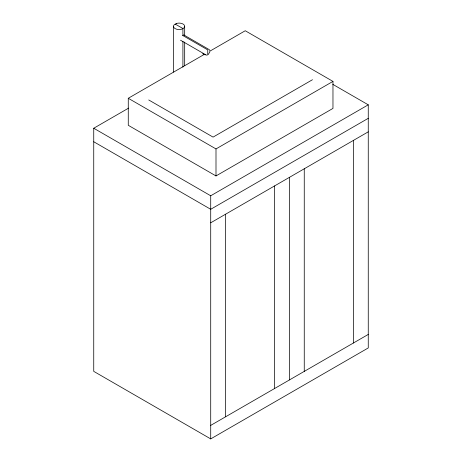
<?xml version="1.0" encoding="UTF-8"?>
<svg xmlns="http://www.w3.org/2000/svg" width="462" height="462" viewBox="0 0 462 462"><rect width="100%" height="100%" fill="white"/><g stroke="black" fill="none" stroke-linecap="round" stroke-linejoin="round"><path stroke-width="0.69" d="M209.869 51.784L208.322 54.47M209.777 51.224L245.241 30.746L332.969 81.399L332.969 108.408L215.997 175.941L128.269 125.294L128.269 98.279L204.175 54.458M332.796 84.344L368.26 104.822L368.26 347.944L210.712 438.9L93.74 371.367L93.74 128.245L128.615 108.114M312.497 79.712L213.074 137.11L148.741 99.971M128.269 98.279L215.997 148.931L332.969 81.399M93.74 128.245L210.712 195.778L368.26 104.822M368.26 118.33L210.712 209.286L93.74 141.753M210.712 222.794L368.26 131.837M210.712 425.392L368.26 334.436M207.184 55.128L206.196 55.036L180.492 40.2M205.359 54.834L203.361 54.528L202.83 53.373M175.277 24.122L182.906 28.523L182.906 35.678M183.599 34.823L209.303 49.665L209.869 50.474M182.657 35.418L207.756 49.902L207.75 54.799M353.384 140.419L353.384 343.023M304.256 168.786L304.256 371.384M289.483 177.316L289.483 379.914M274.549 185.938L274.549 388.536M225.618 214.189L225.618 416.788M215.997 148.931L215.997 175.941M210.712 195.778L210.712 438.9M184.673 26.322L184.673 35.62M184.673 42.054L184.673 65.65M182.906 41.395L182.906 67.14M173.51 26.322L173.51 72.089M176.299 23.533L174.255 24.711A5.584 3.222 0 0 0 175.144 28.604A5.584 3.222 0 0 0 181.884 29.118L183.928 27.934A5.584 3.222 0 0 0 183.039 24.041A5.584 3.222 0 0 0 176.299 23.533"/></g></svg>
